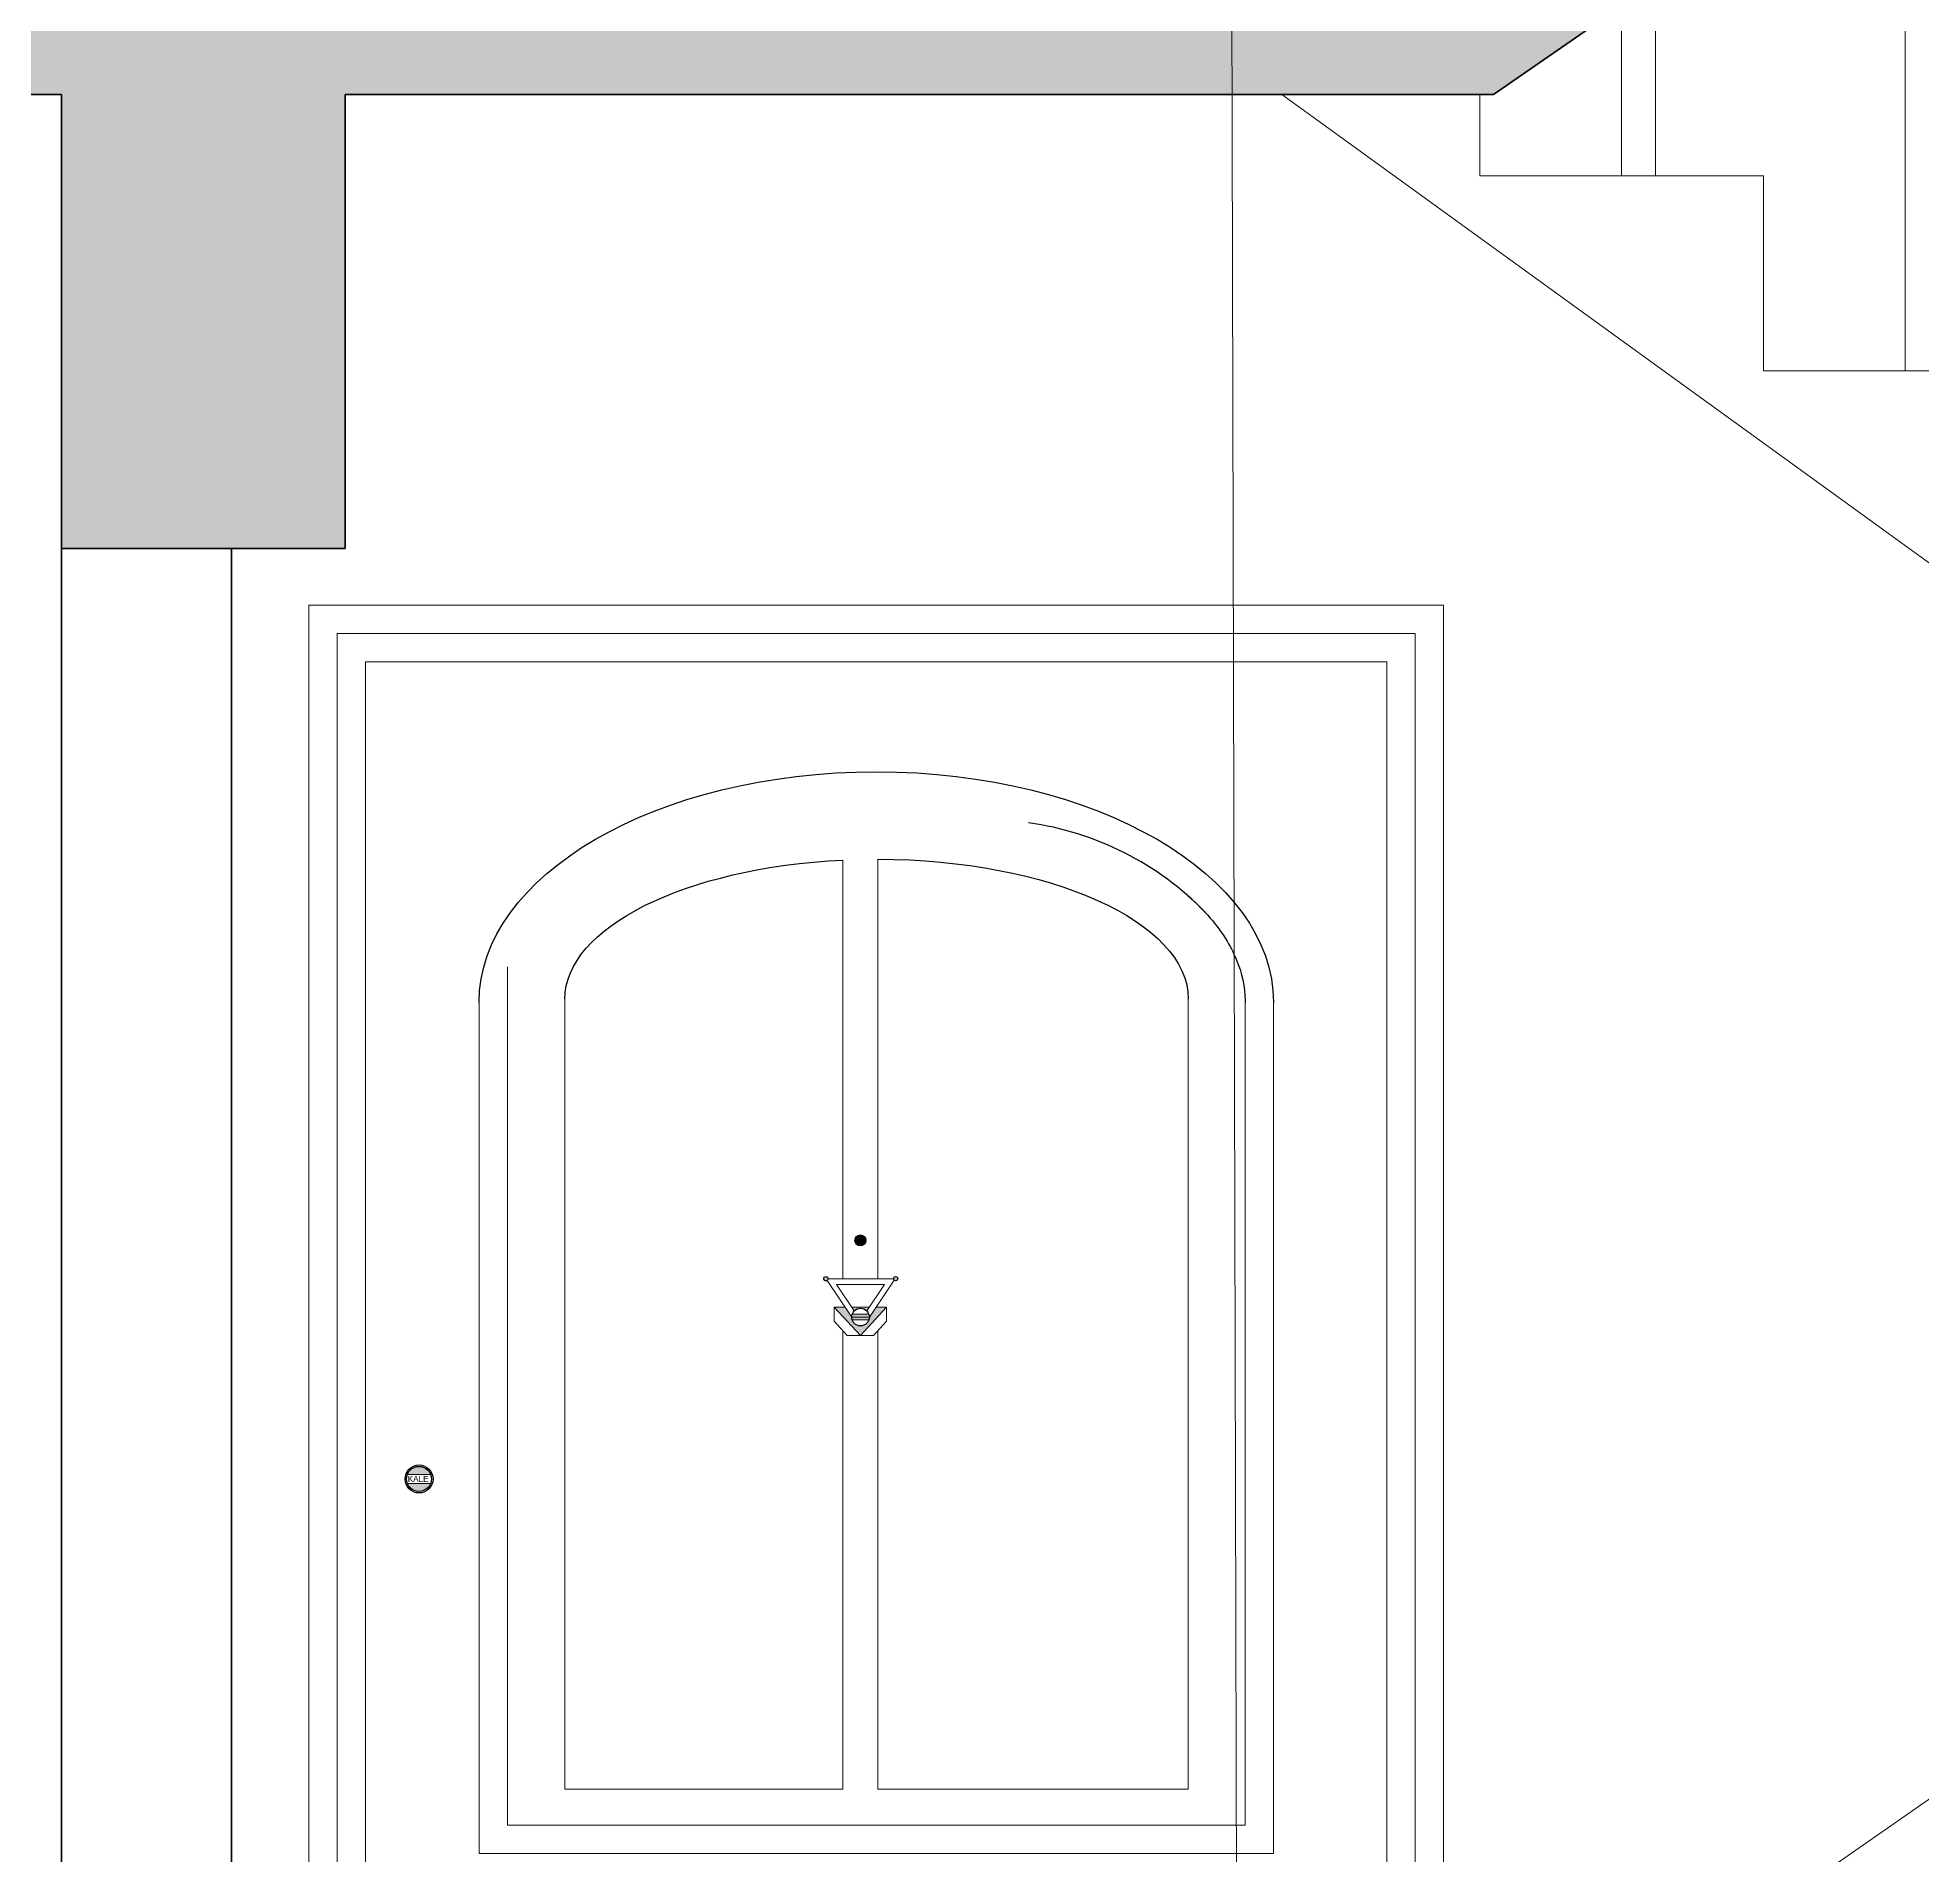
# Model space of a CAD drawing. Header units: millimetres. Extents: x 35860 to 71103, y -11298 to -8385.
# Drawn here: x 39357.64 to 39399.16, y -9465.51 to -9425.48 of the extents above; entities that cross this region are included whole.
import ezdxf

# ---------------------------------------------------------------- set-up
doc = ezdxf.new("R2010")
doc.units = ezdxf.units.MM
doc.header["$MEASUREMENT"] = 0
doc.layers.get('0').update_dxf_attribs({"lineweight": 15})
for name, color, linetype, lineweight in [('02', 2, 'Continuous', 20), ('03_Yazı', 1, 'Continuous', 30), ('07', 3, 'Continuous', 70), ('Merd&Balkon', 40, 'Continuous', 20)]:
    doc.layers.add(name, color=color, linetype=linetype, lineweight=lineweight)
doc.layers.add('OLC', color=254, linetype='Continuous')
doc.layers.add('P', color=7, linetype='Continuous')

msp = doc.modelspace()

# ---------------------------------------------------------------- hatches: boundary and pattern name
h = msp.add_hatch()
h.set_pattern_fill('ANSI33', color=256, scale=7.5, style=0)
h.set_pattern_definition([(135, (52505.0171, -6929.5944), (1.32582521, 1.32582521), []), (135, (52503.6913, -6929.5944), (1.32582521, 1.32582521), [0.9375, -0.46875])])
h.paths.add_polyline_path([(39358.159, -9357.976), (39285.659, -9357.976), (39285.659, -9367.976), (39279.409, -9367.976), (39279.409, -9357.976), (39254.409, -9357.976), (39254.409, -9332.976), (39256.909, -9332.976), (39256.909, -9355.476), (39279.409, -9355.476), (39389.409, -9355.476), (39389.409, -9351.181), (39395.659, -9351.181), (39395.659, -9346.886), (39401.909, -9346.886), (39401.909, -9342.591), (39408.159, -9342.591), (39408.159, -9338.296), (39414.409, -9338.296), (39414.409, -9334.001), (39420.659, -9334.001), (39420.659, -9329.706), (39426.909, -9329.706), (39426.909, -9325.411), (39433.159, -9325.411), (39438.866, -9325.411), (39438.866, -9321.116), (39455.659, -9321.116), (39455.659, -9323.616), (39455.659, -9326.116), (39450.659, -9326.116), (39450.659, -9323.616), (39444.294, -9323.616), (39438.866, -9327.911), (39433.159, -9327.911), (39389.711, -9357.976), (39364.409, -9357.976), (39364.409, -9367.976), (39358.159, -9367.976)])
h.paths.add_polyline_path([(39449.409, -9289.226), (39449.409, -9286.726), (39455.659, -9286.726), (39499.409, -9286.726), (39499.409, -9274.226), (39504.409, -9274.226), (39541.909, -9274.226), (39541.909, -9276.726), (39504.409, -9276.726), (39504.409, -9286.726), (39504.409, -9299.226), (39498.159, -9299.226), (39498.159, -9289.226), (39455.659, -9289.226), (39455.659, -9299.226), (39449.409, -9299.226)])
h.paths.add_polyline_path([(39449.409, -9357.976), (39449.409, -9355.476), (39455.659, -9355.476), (39455.659, -9365.476), (39498.159, -9365.476), (39498.159, -9355.476), (39504.409, -9355.476), (39526.909, -9355.476), (39526.909, -9332.976), (39529.409, -9332.976), (39529.409, -9357.976), (39504.409, -9357.976), (39504.409, -9367.976), (39498.159, -9367.976), (39455.659, -9367.976), (39449.409, -9367.976)])
h.paths.add_polyline_path([(39450.659, -9392.366), (39444.294, -9392.366), (39438.866, -9396.661), (39433.159, -9396.661), (39389.711, -9426.726), (39364.409, -9426.726), (39364.409, -9436.726), (39358.159, -9436.726), (39358.159, -9426.726), (39285.659, -9426.726), (39285.659, -9436.726), (39279.409, -9436.726), (39279.409, -9426.726), (39254.409, -9426.726), (39254.409, -9401.726), (39256.909, -9401.726), (39256.909, -9424.226), (39279.409, -9424.226), (39389.409, -9424.226), (39389.409, -9419.931), (39395.659, -9419.931), (39395.659, -9415.636), (39401.909, -9415.636), (39401.909, -9411.341), (39408.159, -9411.341), (39408.159, -9407.046), (39414.409, -9407.046), (39414.409, -9402.751), (39420.659, -9402.751), (39420.659, -9398.456), (39426.909, -9398.456), (39426.909, -9394.161), (39433.159, -9394.161), (39438.866, -9394.161), (39438.866, -9389.866), (39455.659, -9389.866), (39455.659, -9392.366), (39455.659, -9394.866), (39450.659, -9394.866)])
h.paths.add_polyline_path([(39449.409, -9426.726), (39449.409, -9424.226), (39455.659, -9424.226), (39455.659, -9434.226), (39498.159, -9434.226), (39498.159, -9424.226), (39504.409, -9424.226), (39526.909, -9424.226), (39526.909, -9401.726), (39529.409, -9401.726), (39529.409, -9426.726), (39504.409, -9426.726), (39504.409, -9436.726), (39498.159, -9436.726), (39455.659, -9436.726), (39449.409, -9436.726)])
h.paths.add_polyline_path([(39438.866, -9458.616), (39455.659, -9458.616), (39455.659, -9461.116), (39455.659, -9463.616), (39450.659, -9463.616), (39450.659, -9461.116), (39444.294, -9461.116), (39438.866, -9465.411), (39433.159, -9465.411), (39389.711, -9495.476), (39364.409, -9495.476), (39364.409, -9505.476), (39358.159, -9505.476), (39358.159, -9495.476), (39285.659, -9495.476), (39285.659, -9505.476), (39279.409, -9505.476), (39279.409, -9495.476), (39254.409, -9495.476), (39254.409, -9470.476), (39256.909, -9470.476), (39256.909, -9492.976), (39279.409, -9492.976), (39389.409, -9492.976), (39389.409, -9488.681), (39395.659, -9488.681), (39395.659, -9484.386), (39401.909, -9484.386), (39401.909, -9480.091), (39408.159, -9480.091), (39408.159, -9475.796), (39414.409, -9475.796), (39414.409, -9471.501), (39420.659, -9471.501), (39420.659, -9467.206), (39426.909, -9467.206), (39426.909, -9462.911), (39433.159, -9462.911), (39438.866, -9462.911)])
h.paths.add_polyline_path([(39449.409, -9495.476), (39449.409, -9492.976), (39455.659, -9492.976), (39455.659, -9502.976), (39498.159, -9502.976), (39498.159, -9492.976), (39504.409, -9492.976), (39526.909, -9492.976), (39526.909, -9470.476), (39529.409, -9470.476), (39529.409, -9495.476), (39504.409, -9495.476), (39504.409, -9505.476), (39498.159, -9505.476), (39455.659, -9505.476), (39449.409, -9505.476)])
at = {"layer": 'OLC'}
msp.add_hatch(color=256, dxfattribs=at).paths.add_polyline_path([(39375.859, -9451.97, -1), (39375.667, -9451.97, -1)])
msp.add_hatch(color=256, dxfattribs=at).paths.add_polyline_path([(39375.859, -9451.97, -1), (39375.667, -9451.97, -1)])
msp.add_hatch(color=256, dxfattribs=at).paths.add_polyline_path([(39375.859, -9451.97, -1), (39375.667, -9451.97, -1)])
msp.add_hatch(color=256, dxfattribs=at).paths.add_polyline_path([(39375.859, -9451.97, -1), (39375.667, -9451.97, -1)])
msp.add_hatch(color=256, dxfattribs=at).paths.add_polyline_path([(39375.859, -9451.97, -1), (39375.667, -9451.97, -1)])
msp.add_hatch(color=256, dxfattribs=at).paths.add_polyline_path([(39375.859, -9451.97, -1), (39375.667, -9451.97, -1)])
msp.add_hatch(color=256, dxfattribs=at).paths.add_polyline_path([(39375.859, -9451.97, -1), (39375.667, -9451.97, -1)])
msp.add_hatch(color=256, dxfattribs=at).paths.add_polyline_path([(39375.859, -9451.97, -1), (39375.667, -9451.97, -1)])
msp.add_hatch(color=256, dxfattribs=at).paths.add_polyline_path([(39375.859, -9451.97, -1), (39375.667, -9451.97, -1)])
h = msp.add_hatch(color=256, dxfattribs=at)
h.paths.add_polyline_path([(39374.954, -9452.814, -1), (39375.049, -9452.814, -1)])
h.paths.add_polyline_path([(39376.493, -9452.814, -1.000005), (39376.584, -9452.814, -1.000005)])
h = msp.add_hatch(color=256, dxfattribs=at)
h.paths.add_polyline_path([(39374.954, -9452.814, -1), (39375.049, -9452.814, -1)])
h.paths.add_polyline_path([(39376.493, -9452.814, -1.000005), (39376.584, -9452.814, -1.000005)])
h = msp.add_hatch(color=256, dxfattribs=at)
h.paths.add_polyline_path([(39374.954, -9452.814, -1), (39375.049, -9452.814, -1)])
h.paths.add_polyline_path([(39376.493, -9452.814, -1.000005), (39376.584, -9452.814, -1.000005)])
h = msp.add_hatch(color=256, dxfattribs=at)
h.paths.add_polyline_path([(39375.186, -9453.44), (39375.424, -9453.44), (39375.572, -9453.659, 1), (39375.96, -9453.659), (39376.106, -9453.44), (39376.337, -9453.44), (39375.762, -9454.064)])
h.paths.add_polyline_path([(39375.629, -9453.521), (39375.574, -9453.44), (39375.956, -9453.44), (39375.902, -9453.521, 0.410146)], flags=17)
h.paths.add_polyline_path([(39375.582, -9453.597), (39375.949, -9453.597, -0.082185), (39375.96, -9453.659), (39375.572, -9453.659, -0.082185)], flags=17)
h.paths.add_polyline_path([(39375.572, -9453.659), (39375.96, -9453.659, -0.082185), (39375.949, -9453.722), (39375.582, -9453.722, -0.082185)], flags=16)
h = msp.add_hatch(color=256, dxfattribs=at)
h.paths.add_polyline_path([(39375.186, -9453.44), (39375.424, -9453.44), (39375.572, -9453.659, 1), (39375.96, -9453.659), (39376.106, -9453.44), (39376.337, -9453.44), (39375.762, -9454.064)])
h.paths.add_polyline_path([(39375.629, -9453.521), (39375.574, -9453.44), (39375.956, -9453.44), (39375.902, -9453.521, 0.410146)], flags=17)
h.paths.add_polyline_path([(39375.582, -9453.597), (39375.949, -9453.597, -0.082185), (39375.96, -9453.659), (39375.572, -9453.659, -0.082185)], flags=17)
h.paths.add_polyline_path([(39375.572, -9453.659), (39375.96, -9453.659, -0.082185), (39375.949, -9453.722), (39375.582, -9453.722, -0.082185)], flags=16)
h = msp.add_hatch(color=256, dxfattribs=at)
h.paths.add_polyline_path([(39375.186, -9453.44), (39375.424, -9453.44), (39375.572, -9453.659, 1), (39375.96, -9453.659), (39376.106, -9453.44), (39376.337, -9453.44), (39375.762, -9454.064)])
h.paths.add_polyline_path([(39375.629, -9453.521), (39375.574, -9453.44), (39375.956, -9453.44), (39375.902, -9453.521, 0.410146)], flags=17)
h.paths.add_polyline_path([(39375.582, -9453.597), (39375.949, -9453.597, -0.082185), (39375.96, -9453.659), (39375.572, -9453.659, -0.082185)], flags=17)
h.paths.add_polyline_path([(39375.572, -9453.659), (39375.96, -9453.659, -0.082185), (39375.949, -9453.722), (39375.582, -9453.722, -0.082185)], flags=16)
h = msp.add_hatch(color=256, dxfattribs=at)
h.paths.add_polyline_path([(39366.295, -9457.321, -0.689232), (39365.78, -9457.321)])
h.paths.add_polyline_path([(39365.78, -9457.123, -0.684046), (39366.294, -9457.123)])
h = msp.add_hatch(color=256, dxfattribs=at)
h.paths.add_polyline_path([(39366.295, -9457.321, -0.689232), (39365.78, -9457.321)])
h.paths.add_polyline_path([(39365.78, -9457.123, -0.684046), (39366.294, -9457.123)])
h = msp.add_hatch(color=256, dxfattribs=at)
h.paths.add_polyline_path([(39366.295, -9457.321, -0.689232), (39365.78, -9457.321)])
h.paths.add_polyline_path([(39365.78, -9457.123, -0.684046), (39366.294, -9457.123)])

# ---------------------------------------------------------------- linework, layer by layer
msp.add_line((39383.61, -9283.507), (39384.273, -9560.16))
at = {"layer": '02'}
for p, q in [((39398.784, -9432.817), (39398.784, -9420.448)), ((39393.284, -9428.521), (39393.284, -9424.254)), ((39392.534, -9428.521), (39392.534, -9424.773)), ((39388.613, -9437.976), (39363.613, -9437.976)), ((39388.613, -9437.976), (39363.613, -9437.976)), ((39388.613, -9437.976), (39363.613, -9437.976)), ((39363.613, -9437.976), (39363.613, -9492.976)), ((39363.613, -9437.976), (39363.613, -9492.976)), ((39363.613, -9437.976), (39363.613, -9492.976)), ((39388.613, -9437.976), (39363.613, -9437.976)), ((39388.613, -9437.976), (39363.613, -9437.976)), ((39388.613, -9437.976), (39363.613, -9437.976)), ((39363.613, -9437.976), (39363.613, -9492.976)), ((39363.613, -9437.976), (39363.613, -9492.976)), ((39363.613, -9437.976), (39363.613, -9492.976)), ((39388.613, -9437.976), (39363.613, -9437.976)), ((39388.613, -9437.976), (39363.613, -9437.976)), ((39388.613, -9437.976), (39363.613, -9437.976)), ((39363.613, -9437.976), (39363.613, -9492.976)), ((39363.613, -9437.976), (39363.613, -9492.976)), ((39363.613, -9437.976), (39363.613, -9492.976)), ((39388.613, -9437.976), (39388.613, -9471.712)), ((39388.613, -9437.976), (39388.613, -9471.712)), ((39388.613, -9437.976), (39388.613, -9471.712)), ((39388.613, -9437.976), (39388.613, -9471.712)), ((39388.613, -9437.976), (39388.613, -9471.712)), ((39388.613, -9437.976), (39388.613, -9471.712)), ((39388.613, -9471.712), (39388.613, -9437.976)), ((39388.613, -9471.712), (39388.613, -9437.976)), ((39388.613, -9471.712), (39388.613, -9437.976)), ((39387.988, -9438.601), (39364.238, -9438.601)), ((39387.988, -9438.601), (39364.238, -9438.601)), ((39387.988, -9438.601), (39364.238, -9438.601)), ((39364.238, -9438.601), (39364.238, -9492.351)), ((39364.238, -9438.601), (39364.238, -9492.351)), ((39364.238, -9438.601), (39364.238, -9492.351)), ((39387.988, -9438.601), (39364.238, -9438.601)), ((39387.988, -9438.601), (39364.238, -9438.601)), ((39387.988, -9438.601), (39364.238, -9438.601)), ((39364.238, -9438.601), (39364.238, -9492.351)), ((39364.238, -9438.601), (39364.238, -9492.351)), ((39364.238, -9438.601), (39364.238, -9492.351)), ((39387.988, -9438.601), (39364.238, -9438.601)), ((39387.988, -9438.601), (39364.238, -9438.601)), ((39387.988, -9438.601), (39364.238, -9438.601)), ((39364.238, -9438.601), (39364.238, -9492.351)), ((39364.238, -9438.601), (39364.238, -9492.351)), ((39364.238, -9438.601), (39364.238, -9492.351)), ((39387.988, -9472.146), (39387.988, -9438.601)), ((39387.988, -9472.146), (39387.988, -9438.601)), ((39387.988, -9472.146), (39387.988, -9438.601)), ((39387.988, -9472.146), (39387.988, -9438.601)), ((39387.988, -9472.146), (39387.988, -9438.601)), ((39387.988, -9472.146), (39387.988, -9438.601)), ((39387.988, -9472.146), (39387.988, -9438.601)), ((39387.988, -9472.146), (39387.988, -9438.601)), ((39387.988, -9472.146), (39387.988, -9438.601)), ((39387.363, -9439.226), (39364.863, -9439.226)), ((39387.363, -9439.226), (39364.863, -9439.226)), ((39387.363, -9439.226), (39364.863, -9439.226)), ((39364.863, -9439.226), (39364.863, -9491.726)), ((39364.863, -9439.226), (39364.863, -9491.726)), ((39364.863, -9439.226), (39364.863, -9491.726)), ((39387.363, -9439.226), (39364.863, -9439.226)), ((39387.363, -9439.226), (39364.863, -9439.226)), ((39387.363, -9439.226), (39364.863, -9439.226)), ((39364.863, -9439.226), (39364.863, -9491.726)), ((39364.863, -9439.226), (39364.863, -9491.726)), ((39364.863, -9439.226), (39364.863, -9491.726)), ((39387.363, -9439.226), (39364.863, -9439.226)), ((39387.363, -9439.226), (39364.863, -9439.226)), ((39387.363, -9439.226), (39364.863, -9439.226)), ((39364.863, -9439.226), (39364.863, -9491.726)), ((39364.863, -9439.226), (39364.863, -9491.726)), ((39364.863, -9439.226), (39364.863, -9491.726)), ((39387.363, -9472.581), (39387.363, -9439.226)), ((39387.363, -9472.581), (39387.363, -9439.226)), ((39387.363, -9472.581), (39387.363, -9439.226)), ((39387.363, -9472.581), (39387.363, -9439.226)), ((39387.363, -9472.581), (39387.363, -9439.226)), ((39387.363, -9472.581), (39387.363, -9439.226)), ((39387.363, -9472.581), (39387.363, -9439.226)), ((39387.363, -9472.581), (39387.363, -9439.226)), ((39387.363, -9472.581), (39387.363, -9439.226)), ((39375.377, -9445.403), (39375.377, -9443.59)), ((39375.377, -9445.403), (39375.377, -9443.59)), ((39375.377, -9445.403), (39375.377, -9443.59)), ((39375.377, -9445.403), (39375.377, -9443.59)), ((39375.377, -9445.403), (39375.377, -9443.59)), ((39375.377, -9445.403), (39375.377, -9443.59)), ((39375.377, -9445.403), (39375.377, -9443.59)), ((39375.377, -9445.403), (39375.377, -9443.59)), ((39375.377, -9445.403), (39375.377, -9443.59)), ((39376.15, -9445.403), (39376.15, -9443.572)), ((39376.15, -9445.403), (39376.15, -9443.572)), ((39376.15, -9445.403), (39376.15, -9443.572)), ((39376.15, -9445.403), (39376.15, -9443.572)), ((39376.15, -9445.403), (39376.15, -9443.572)), ((39376.15, -9445.403), (39376.15, -9443.572)), ((39376.15, -9445.403), (39376.15, -9443.572)), ((39376.15, -9445.403), (39376.15, -9443.572)), ((39376.15, -9445.403), (39376.15, -9443.572)), ((39375.377, -9446.653), (39375.377, -9445.403)), ((39375.377, -9446.653), (39375.377, -9445.403)), ((39375.377, -9446.653), (39375.377, -9445.403)), ((39375.377, -9446.653), (39375.377, -9445.403)), ((39375.377, -9446.653), (39375.377, -9445.403)), ((39375.377, -9446.653), (39375.377, -9445.403)), ((39375.377, -9446.653), (39375.377, -9445.403)), ((39375.377, -9446.653), (39375.377, -9445.403)), ((39375.377, -9446.653), (39375.377, -9445.403)), ((39376.15, -9446.653), (39376.15, -9445.403)), ((39376.15, -9446.653), (39376.15, -9445.403)), ((39376.15, -9446.653), (39376.15, -9445.403)), ((39376.15, -9446.653), (39376.15, -9445.403)), ((39376.15, -9446.653), (39376.15, -9445.403)), ((39376.15, -9446.653), (39376.15, -9445.403)), ((39376.15, -9446.653), (39376.15, -9445.403)), ((39376.15, -9446.653), (39376.15, -9445.403)), ((39376.15, -9446.653), (39376.15, -9445.403)), ((39367.988, -9445.942), (39367.988, -9464.851)), ((39367.988, -9445.942), (39367.988, -9464.851)), ((39367.988, -9445.942), (39367.988, -9464.851)), ((39367.363, -9446.726), (39367.363, -9465.476)), ((39367.363, -9446.726), (39367.363, -9465.476)), ((39367.363, -9446.726), (39367.363, -9465.476)), ((39367.363, -9446.726), (39367.363, -9465.476)), ((39367.363, -9446.726), (39367.363, -9465.476)), ((39367.363, -9446.726), (39367.363, -9465.476)), ((39367.363, -9446.726), (39367.363, -9465.476)), ((39367.363, -9446.726), (39367.363, -9465.476)), ((39367.363, -9446.726), (39367.363, -9465.476)), ((39367.988, -9446.726), (39367.988, -9464.851)), ((39367.988, -9446.726), (39367.988, -9464.851)), ((39367.988, -9446.726), (39367.988, -9464.851)), ((39367.988, -9446.726), (39367.988, -9464.851)), ((39367.988, -9446.726), (39367.988, -9464.851)), ((39367.988, -9446.726), (39367.988, -9464.851)), ((39369.253, -9464.056), (39369.253, -9446.653)), ((39369.253, -9464.056), (39369.253, -9446.653)), ((39369.253, -9464.056), (39369.253, -9446.653)), ((39369.253, -9464.056), (39369.253, -9446.653)), ((39369.253, -9464.056), (39369.253, -9446.653)), ((39369.253, -9464.056), (39369.253, -9446.653)), ((39369.253, -9464.056), (39369.253, -9446.653)), ((39369.253, -9464.056), (39369.253, -9446.653)), ((39369.253, -9464.056), (39369.253, -9446.653)), ((39375.377, -9446.653), (39375.377, -9452.815)), ((39375.377, -9446.653), (39375.377, -9450.315)), ((39375.377, -9446.653), (39375.377, -9450.315)), ((39375.377, -9446.653), (39375.377, -9452.815)), ((39375.377, -9446.653), (39375.377, -9452.815)), ((39375.377, -9446.653), (39375.377, -9450.315)), ((39375.377, -9446.653), (39375.377, -9452.815)), ((39375.377, -9446.653), (39375.377, -9450.315)), ((39375.377, -9446.653), (39375.377, -9450.315)), ((39375.377, -9446.653), (39375.377, -9452.815)), ((39375.377, -9446.653), (39375.377, -9452.815)), ((39375.377, -9446.653), (39375.377, -9450.315)), ((39375.377, -9446.653), (39375.377, -9452.815)), ((39375.377, -9446.653), (39375.377, -9450.315)), ((39375.377, -9446.653), (39375.377, -9450.315)), ((39375.377, -9446.653), (39375.377, -9452.815)), ((39375.377, -9446.653), (39375.377, -9452.815)), ((39375.377, -9446.653), (39375.377, -9450.315)), ((39376.15, -9452.815), (39376.15, -9446.653)), ((39376.15, -9450.315), (39376.15, -9446.653)), ((39376.15, -9450.315), (39376.15, -9446.653)), ((39376.15, -9452.815), (39376.15, -9446.653)), ((39376.15, -9452.815), (39376.15, -9446.653)), ((39376.15, -9450.315), (39376.15, -9446.653)), ((39376.15, -9452.815), (39376.15, -9446.653)), ((39376.15, -9450.315), (39376.15, -9446.653)), ((39376.15, -9450.315), (39376.15, -9446.653)), ((39376.15, -9452.815), (39376.15, -9446.653)), ((39376.15, -9452.815), (39376.15, -9446.653)), ((39376.15, -9450.315), (39376.15, -9446.653)), ((39376.15, -9452.815), (39376.15, -9446.653)), ((39376.15, -9450.315), (39376.15, -9446.653)), ((39376.15, -9450.315), (39376.15, -9446.653)), ((39376.15, -9452.815), (39376.15, -9446.653)), ((39376.15, -9452.815), (39376.15, -9446.653)), ((39376.15, -9450.315), (39376.15, -9446.653)), ((39382.987, -9446.653), (39382.987, -9464.056)), ((39382.987, -9446.653), (39382.987, -9464.056)), ((39382.987, -9446.653), (39382.987, -9464.056)), ((39382.987, -9446.653), (39382.987, -9464.056)), ((39382.987, -9446.653), (39382.987, -9464.056)), ((39382.987, -9446.653), (39382.987, -9464.056)), ((39382.987, -9446.653), (39382.987, -9464.056)), ((39382.987, -9446.653), (39382.987, -9464.056)), ((39382.987, -9446.653), (39382.987, -9464.056)), ((39384.238, -9464.851), (39384.238, -9446.726)), ((39384.238, -9464.851), (39384.238, -9446.726)), ((39384.238, -9464.851), (39384.238, -9446.726)), ((39384.238, -9464.851), (39384.238, -9446.726)), ((39384.238, -9464.851), (39384.238, -9446.726)), ((39384.238, -9464.851), (39384.238, -9446.726)), ((39384.238, -9464.851), (39384.238, -9446.726)), ((39384.238, -9464.851), (39384.238, -9446.726)), ((39384.238, -9464.851), (39384.238, -9446.726)), ((39384.863, -9465.476), (39384.863, -9446.726)), ((39384.863, -9465.476), (39384.863, -9446.726)), ((39384.863, -9465.476), (39384.863, -9446.726)), ((39384.863, -9465.476), (39384.863, -9446.726)), ((39384.863, -9465.476), (39384.863, -9446.726)), ((39384.863, -9465.476), (39384.863, -9446.726)), ((39384.863, -9465.476), (39384.863, -9446.726)), ((39384.863, -9465.476), (39384.863, -9446.726)), ((39384.863, -9465.476), (39384.863, -9446.726)), ((39385.742, -9473.708), (39423.784, -9447.257)), ((39375.572, -9453.659), (39375.028, -9452.854)), ((39375.572, -9453.659), (39375.028, -9452.854)), ((39375.572, -9453.659), (39375.028, -9452.854)), ((39375.572, -9453.659), (39375.028, -9452.854)), ((39375.572, -9453.659), (39375.028, -9452.854)), ((39375.572, -9453.659), (39375.028, -9452.854)), ((39375.572, -9453.659), (39375.028, -9452.854)), ((39375.572, -9453.659), (39375.028, -9452.854)), ((39375.572, -9453.659), (39375.028, -9452.854)), ((39375.049, -9452.814), (39375.377, -9452.814)), ((39375.049, -9452.814), (39375.377, -9452.814)), ((39375.049, -9452.814), (39375.377, -9452.814)), ((39375.049, -9452.814), (39375.377, -9452.814)), ((39375.049, -9452.814), (39375.377, -9452.814)), ((39375.049, -9452.814), (39375.377, -9452.814)), ((39375.049, -9452.814), (39375.377, -9452.814)), ((39375.049, -9452.814), (39375.377, -9452.814)), ((39375.049, -9452.814), (39375.377, -9452.814)), ((39375.153, -9452.815), (39375.153, -9452.814)), ((39375.153, -9452.815), (39375.153, -9452.814)), ((39375.153, -9452.815), (39375.153, -9452.814)), ((39375.153, -9452.815), (39375.153, -9452.814)), ((39375.153, -9452.815), (39375.153, -9452.814)), ((39375.153, -9452.815), (39375.153, -9452.814)), ((39375.153, -9452.815), (39375.153, -9452.814)), ((39375.153, -9452.815), (39375.153, -9452.814)), ((39375.153, -9452.815), (39375.153, -9452.814)), ((39376.15, -9452.815), (39375.377, -9452.815)), ((39376.15, -9452.815), (39375.377, -9452.815)), ((39376.15, -9452.815), (39375.377, -9452.815)), ((39376.15, -9452.815), (39375.377, -9452.815)), ((39376.15, -9452.815), (39375.377, -9452.815)), ((39376.15, -9452.815), (39375.377, -9452.815)), ((39376.15, -9452.815), (39375.377, -9452.815)), ((39376.15, -9452.815), (39375.377, -9452.815)), ((39376.15, -9452.815), (39375.377, -9452.815)), ((39376.505, -9452.845), (39375.96, -9453.659)), ((39376.505, -9452.845), (39375.96, -9453.659)), ((39376.505, -9452.845), (39375.96, -9453.659)), ((39376.505, -9452.845), (39375.96, -9453.659)), ((39376.505, -9452.845), (39375.96, -9453.659)), ((39376.505, -9452.845), (39375.96, -9453.659)), ((39376.505, -9452.845), (39375.96, -9453.659)), ((39376.505, -9452.845), (39375.96, -9453.659)), ((39376.505, -9452.845), (39375.96, -9453.659)), ((39376.15, -9452.815), (39376.493, -9452.815)), ((39376.15, -9452.815), (39376.493, -9452.815)), ((39376.15, -9452.815), (39376.493, -9452.815)), ((39376.15, -9452.815), (39376.493, -9452.815)), ((39376.15, -9452.815), (39376.493, -9452.815)), ((39376.15, -9452.815), (39376.493, -9452.815)), ((39376.15, -9452.815), (39376.493, -9452.815)), ((39376.15, -9452.815), (39376.493, -9452.815)), ((39376.15, -9452.815), (39376.493, -9452.815)), ((39376.375, -9452.814), (39376.374, -9452.815)), ((39376.375, -9452.814), (39376.374, -9452.815)), ((39376.375, -9452.814), (39376.374, -9452.815)), ((39376.375, -9452.814), (39376.374, -9452.815)), ((39376.375, -9452.814), (39376.374, -9452.815)), ((39376.375, -9452.814), (39376.374, -9452.815)), ((39376.375, -9452.814), (39376.374, -9452.815)), ((39376.375, -9452.814), (39376.374, -9452.815)), ((39376.375, -9452.814), (39376.374, -9452.815)), ((39376.291, -9452.94), (39375.237, -9452.94)), ((39375.629, -9453.521), (39375.237, -9452.94)), ((39375.629, -9453.521), (39375.237, -9452.94)), ((39376.291, -9452.94), (39375.237, -9452.94)), ((39376.291, -9452.94), (39375.237, -9452.94)), ((39375.629, -9453.521), (39375.237, -9452.94)), ((39376.291, -9452.94), (39375.237, -9452.94)), ((39375.629, -9453.521), (39375.237, -9452.94)), ((39375.629, -9453.521), (39375.237, -9452.94)), ((39376.291, -9452.94), (39375.237, -9452.94)), ((39376.291, -9452.94), (39375.237, -9452.94)), ((39375.629, -9453.521), (39375.237, -9452.94)), ((39376.291, -9452.94), (39375.237, -9452.94)), ((39375.629, -9453.521), (39375.237, -9452.94)), ((39375.629, -9453.521), (39375.237, -9452.94)), ((39376.291, -9452.94), (39375.237, -9452.94)), ((39376.291, -9452.94), (39375.237, -9452.94)), ((39375.629, -9453.521), (39375.237, -9452.94)), ((39376.291, -9452.94), (39375.902, -9453.521)), ((39376.291, -9452.94), (39375.902, -9453.521)), ((39376.291, -9452.94), (39375.902, -9453.521)), ((39376.291, -9452.94), (39375.902, -9453.521)), ((39376.291, -9452.94), (39375.902, -9453.521)), ((39376.291, -9452.94), (39375.902, -9453.521)), ((39376.291, -9452.94), (39375.902, -9453.521)), ((39376.291, -9452.94), (39375.902, -9453.521)), ((39376.291, -9452.94), (39375.902, -9453.521)), ((39375.762, -9454.064), (39375.186, -9453.44)), ((39375.424, -9453.44), (39375.186, -9453.44)), ((39375.186, -9453.44), (39375.186, -9453.752)), ((39375.762, -9454.064), (39375.186, -9453.44)), ((39375.186, -9453.44), (39375.186, -9453.752)), ((39375.424, -9453.44), (39375.186, -9453.44)), ((39375.762, -9454.064), (39375.186, -9453.44)), ((39375.424, -9453.44), (39375.186, -9453.44)), ((39375.186, -9453.44), (39375.186, -9453.752)), ((39375.762, -9454.064), (39375.186, -9453.44)), ((39375.424, -9453.44), (39375.186, -9453.44)), ((39375.186, -9453.44), (39375.186, -9453.752)), ((39375.762, -9454.064), (39375.186, -9453.44)), ((39375.186, -9453.44), (39375.186, -9453.752)), ((39375.424, -9453.44), (39375.186, -9453.44)), ((39375.762, -9454.064), (39375.186, -9453.44)), ((39375.424, -9453.44), (39375.186, -9453.44)), ((39375.186, -9453.44), (39375.186, -9453.752)), ((39375.762, -9454.064), (39375.186, -9453.44)), ((39375.424, -9453.44), (39375.186, -9453.44)), ((39375.186, -9453.44), (39375.186, -9453.752)), ((39375.762, -9454.064), (39375.186, -9453.44)), ((39375.186, -9453.44), (39375.186, -9453.752)), ((39375.424, -9453.44), (39375.186, -9453.44)), ((39375.762, -9454.064), (39375.186, -9453.44)), ((39375.424, -9453.44), (39375.186, -9453.44)), ((39375.186, -9453.44), (39375.186, -9453.752)), ((39375.96, -9453.659), (39375.572, -9453.659)), ((39375.96, -9453.659), (39375.572, -9453.659)), ((39375.96, -9453.659), (39375.572, -9453.659)), ((39375.96, -9453.659), (39375.572, -9453.659)), ((39375.96, -9453.659), (39375.572, -9453.659)), ((39375.96, -9453.659), (39375.572, -9453.659)), ((39375.96, -9453.659), (39375.572, -9453.659)), ((39375.96, -9453.659), (39375.572, -9453.659)), ((39375.96, -9453.659), (39375.572, -9453.659)), ((39375.956, -9453.44), (39375.574, -9453.44)), ((39375.956, -9453.44), (39375.574, -9453.44)), ((39375.956, -9453.44), (39375.574, -9453.44)), ((39375.956, -9453.44), (39375.574, -9453.44)), ((39375.956, -9453.44), (39375.574, -9453.44)), ((39375.956, -9453.44), (39375.574, -9453.44)), ((39375.956, -9453.44), (39375.574, -9453.44)), ((39375.956, -9453.44), (39375.574, -9453.44)), ((39375.956, -9453.44), (39375.574, -9453.44)), ((39375.949, -9453.597), (39375.582, -9453.597)), ((39375.949, -9453.597), (39375.582, -9453.597)), ((39375.949, -9453.597), (39375.582, -9453.597)), ((39375.949, -9453.597), (39375.582, -9453.597)), ((39375.949, -9453.597), (39375.582, -9453.597)), ((39375.949, -9453.597), (39375.582, -9453.597)), ((39375.949, -9453.597), (39375.582, -9453.597)), ((39375.949, -9453.597), (39375.582, -9453.597)), ((39375.949, -9453.597), (39375.582, -9453.597)), ((39376.337, -9453.44), (39375.762, -9454.064)), ((39376.337, -9453.44), (39375.762, -9454.064)), ((39376.337, -9453.44), (39375.762, -9454.064)), ((39376.337, -9453.44), (39375.762, -9454.064)), ((39376.337, -9453.44), (39375.762, -9454.064)), ((39376.337, -9453.44), (39375.762, -9454.064)), ((39376.337, -9453.44), (39375.762, -9454.064)), ((39376.337, -9453.44), (39375.762, -9454.064)), ((39376.337, -9453.44), (39375.762, -9454.064)), ((39376.337, -9453.44), (39376.106, -9453.44)), ((39376.337, -9453.44), (39376.106, -9453.44)), ((39376.337, -9453.44), (39376.106, -9453.44)), ((39376.337, -9453.44), (39376.106, -9453.44)), ((39376.337, -9453.44), (39376.106, -9453.44)), ((39376.337, -9453.44), (39376.106, -9453.44)), ((39376.337, -9453.44), (39376.106, -9453.44)), ((39376.337, -9453.44), (39376.106, -9453.44)), ((39376.337, -9453.44), (39376.106, -9453.44)), ((39376.337, -9453.752), (39376.337, -9453.44)), ((39376.337, -9453.752), (39376.337, -9453.44)), ((39376.337, -9453.752), (39376.337, -9453.44)), ((39376.337, -9453.752), (39376.337, -9453.44)), ((39376.337, -9453.752), (39376.337, -9453.44)), ((39376.337, -9453.752), (39376.337, -9453.44)), ((39376.337, -9453.752), (39376.337, -9453.44)), ((39376.337, -9453.752), (39376.337, -9453.44)), ((39376.337, -9453.752), (39376.337, -9453.44)), ((39375.186, -9453.752), (39375.474, -9454.064)), ((39375.186, -9453.752), (39375.474, -9454.064)), ((39375.186, -9453.752), (39375.474, -9454.064)), ((39375.186, -9453.752), (39375.474, -9454.064)), ((39375.186, -9453.752), (39375.474, -9454.064)), ((39375.186, -9453.752), (39375.474, -9454.064)), ((39375.186, -9453.752), (39375.474, -9454.064)), ((39375.186, -9453.752), (39375.474, -9454.064)), ((39375.186, -9453.752), (39375.474, -9454.064)), ((39375.377, -9453.959), (39375.377, -9464.056)), ((39375.377, -9453.959), (39375.377, -9464.056)), ((39375.377, -9453.959), (39375.377, -9464.056)), ((39375.377, -9453.959), (39375.377, -9464.056)), ((39375.377, -9453.959), (39375.377, -9464.056)), ((39375.377, -9453.959), (39375.377, -9464.056)), ((39375.377, -9453.959), (39375.377, -9464.056)), ((39375.377, -9453.959), (39375.377, -9464.056)), ((39375.377, -9453.959), (39375.377, -9464.056)), ((39375.377, -9454.064), (39375.377, -9454.064)), ((39375.377, -9454.064), (39375.377, -9454.064)), ((39375.377, -9454.064), (39375.377, -9454.064)), ((39375.377, -9454.064), (39375.377, -9454.064)), ((39375.377, -9454.064), (39375.377, -9454.064)), ((39375.377, -9454.064), (39375.377, -9454.064)), ((39375.377, -9454.064), (39375.377, -9454.064)), ((39375.377, -9454.064), (39375.377, -9454.064)), ((39375.377, -9454.064), (39375.377, -9454.064)), ((39375.762, -9454.064), (39375.474, -9454.064)), ((39376.049, -9454.065), (39375.474, -9454.064)), ((39376.049, -9454.065), (39375.474, -9454.064)), ((39375.762, -9454.064), (39375.474, -9454.064)), ((39375.762, -9454.064), (39375.474, -9454.064)), ((39376.049, -9454.065), (39375.474, -9454.064)), ((39375.762, -9454.064), (39375.474, -9454.064)), ((39376.049, -9454.065), (39375.474, -9454.064)), ((39376.049, -9454.065), (39375.474, -9454.064)), ((39375.762, -9454.064), (39375.474, -9454.064)), ((39375.762, -9454.064), (39375.474, -9454.064)), ((39376.049, -9454.065), (39375.474, -9454.064)), ((39375.762, -9454.064), (39375.474, -9454.064)), ((39376.049, -9454.065), (39375.474, -9454.064)), ((39376.049, -9454.065), (39375.474, -9454.064)), ((39375.762, -9454.064), (39375.474, -9454.064)), ((39375.762, -9454.064), (39375.474, -9454.064)), ((39376.049, -9454.065), (39375.474, -9454.064)), ((39375.949, -9453.722), (39375.582, -9453.722)), ((39375.949, -9453.722), (39375.582, -9453.722)), ((39375.949, -9453.722), (39375.582, -9453.722)), ((39375.949, -9453.722), (39375.582, -9453.722)), ((39375.949, -9453.722), (39375.582, -9453.722)), ((39375.949, -9453.722), (39375.582, -9453.722)), ((39375.949, -9453.722), (39375.582, -9453.722)), ((39375.949, -9453.722), (39375.582, -9453.722)), ((39375.949, -9453.722), (39375.582, -9453.722)), ((39376.337, -9453.752), (39376.049, -9454.065)), ((39376.337, -9453.752), (39376.049, -9454.065)), ((39376.337, -9453.752), (39376.049, -9454.065)), ((39376.337, -9453.752), (39376.049, -9454.065)), ((39376.337, -9453.752), (39376.049, -9454.065)), ((39376.337, -9453.752), (39376.049, -9454.065)), ((39376.337, -9453.752), (39376.049, -9454.065)), ((39376.337, -9453.752), (39376.049, -9454.065)), ((39376.337, -9453.752), (39376.049, -9454.065)), ((39376.15, -9464.056), (39376.15, -9453.956)), ((39376.15, -9464.056), (39376.15, -9453.956)), ((39376.15, -9464.056), (39376.15, -9453.956)), ((39376.15, -9464.056), (39376.15, -9453.956)), ((39376.15, -9464.056), (39376.15, -9453.956)), ((39376.15, -9464.056), (39376.15, -9453.956)), ((39376.15, -9464.056), (39376.15, -9453.956)), ((39376.15, -9464.056), (39376.15, -9453.956)), ((39376.15, -9464.056), (39376.15, -9453.956)), ((39376.15, -9454.064), (39376.15, -9454.065)), ((39376.15, -9454.064), (39376.15, -9454.065)), ((39376.15, -9454.064), (39376.15, -9454.065)), ((39376.15, -9454.064), (39376.15, -9454.065)), ((39376.15, -9454.064), (39376.15, -9454.065)), ((39376.15, -9454.064), (39376.15, -9454.065)), ((39376.15, -9454.064), (39376.15, -9454.065)), ((39376.15, -9454.064), (39376.15, -9454.065)), ((39376.15, -9454.064), (39376.15, -9454.065)), ((39366.294, -9457.123), (39365.78, -9457.123)), ((39366.294, -9457.123), (39365.78, -9457.123)), ((39366.294, -9457.123), (39365.78, -9457.123)), ((39366.295, -9457.321), (39365.78, -9457.321)), ((39366.295, -9457.321), (39365.78, -9457.321)), ((39366.295, -9457.321), (39365.78, -9457.321)), ((39375.377, -9464.056), (39369.253, -9464.056)), ((39375.377, -9464.056), (39369.253, -9464.056)), ((39375.377, -9464.056), (39369.253, -9464.056)), ((39375.377, -9464.056), (39369.253, -9464.056)), ((39375.377, -9464.056), (39369.253, -9464.056)), ((39375.377, -9464.056), (39369.253, -9464.056)), ((39375.377, -9464.056), (39369.253, -9464.056)), ((39375.377, -9464.056), (39369.253, -9464.056)), ((39375.377, -9464.056), (39369.253, -9464.056)), ((39382.987, -9464.056), (39376.15, -9464.056)), ((39382.987, -9464.056), (39376.15, -9464.056)), ((39382.987, -9464.056), (39376.15, -9464.056)), ((39382.987, -9464.056), (39376.15, -9464.056)), ((39382.987, -9464.056), (39376.15, -9464.056)), ((39382.987, -9464.056), (39376.15, -9464.056)), ((39382.987, -9464.056), (39376.15, -9464.056)), ((39382.987, -9464.056), (39376.15, -9464.056)), ((39382.987, -9464.056), (39376.15, -9464.056)), ((39367.988, -9464.851), (39384.238, -9464.851)), ((39367.988, -9464.851), (39384.238, -9464.851)), ((39367.988, -9464.851), (39384.238, -9464.851)), ((39367.988, -9464.851), (39384.238, -9464.851)), ((39367.988, -9464.851), (39384.238, -9464.851)), ((39367.988, -9464.851), (39384.238, -9464.851)), ((39367.988, -9464.851), (39384.238, -9464.851)), ((39367.988, -9464.851), (39384.238, -9464.851)), ((39367.988, -9464.851), (39384.238, -9464.851)), ((39367.363, -9465.476), (39384.863, -9465.476)), ((39367.363, -9465.476), (39384.863, -9465.476)), ((39367.363, -9465.476), (39384.863, -9465.476)), ((39367.363, -9465.476), (39384.863, -9465.476)), ((39367.363, -9465.476), (39384.863, -9465.476)), ((39367.363, -9465.476), (39384.863, -9465.476)), ((39367.363, -9465.476), (39384.863, -9465.476)), ((39367.363, -9465.476), (39384.863, -9465.476)), ((39367.363, -9465.476), (39384.863, -9465.476))]:
    msp.add_line(p, q, dxfattribs=at)
at = {"layer": '07'}
for p, q in [((39433.159, -9396.661), (39389.711, -9426.726)), ((39358.159, -9426.726), (39285.659, -9426.726)), ((39358.159, -9426.726), (39358.159, -9436.726)), ((39364.409, -9436.726), (39364.409, -9426.726)), ((39389.711, -9426.726), (39364.409, -9426.726)), ((39358.159, -9436.726), (39364.409, -9436.726)), ((39358.159, -9436.726), (39358.159, -9492.976)), ((39361.909, -9436.726), (39361.909, -9492.976))]:
    msp.add_line(p, q, dxfattribs=at)
at = {"layer": 'Merd&Balkon'}
for p, q in [((39418.496, -9450.933), (39385.047, -9426.726)), ((39389.409, -9426.726), (39389.409, -9428.521)), ((39389.409, -9428.521), (39395.659, -9428.521)), ((39395.659, -9428.521), (39395.659, -9432.817)), ((39395.659, -9432.817), (39401.909, -9432.817))]:
    msp.add_line(p, q, dxfattribs=at)
at = {"layer": 'OLC'}
for centre, radius in [((39366.039, -9457.225), 0.308), ((39366.039, -9457.225), 0.308), ((39366.039, -9457.225), 0.308), ((39366.037, -9457.223), 0.276), ((39366.037, -9457.223), 0.276), ((39366.037, -9457.223), 0.276)]:
    msp.add_circle(centre, radius, dxfattribs=at)
at = {"layer": 'P'}
for centre, radius in [((39375.763, -9451.97), 0.121), ((39375.763, -9451.97), 0.121), ((39375.763, -9451.97), 0.121), ((39375.763, -9451.97), 0.121), ((39375.763, -9451.97), 0.121), ((39375.763, -9451.97), 0.121), ((39375.763, -9451.97), 0.121), ((39375.763, -9451.97), 0.121), ((39375.763, -9451.97), 0.121), ((39375.763, -9451.97), 0.108), ((39375.763, -9451.97), 0.108), ((39375.763, -9451.97), 0.108), ((39375.763, -9451.97), 0.108), ((39375.763, -9451.97), 0.108), ((39375.763, -9451.97), 0.108), ((39375.763, -9451.97), 0.108), ((39375.763, -9451.97), 0.108), ((39375.763, -9451.97), 0.108), ((39375.763, -9451.97), 0.0958), ((39375.763, -9451.97), 0.0958), ((39375.763, -9451.97), 0.0958), ((39375.763, -9451.97), 0.0958), ((39375.763, -9451.97), 0.0958), ((39375.763, -9451.97), 0.0958), ((39375.763, -9451.97), 0.0958), ((39375.763, -9451.97), 0.0958), ((39375.763, -9451.97), 0.0958), ((39375.002, -9452.814), 0.0477), ((39375.002, -9452.814), 0.0477), ((39375.002, -9452.814), 0.0477), ((39375.002, -9452.814), 0.0477), ((39375.002, -9452.814), 0.0477), ((39375.002, -9452.814), 0.0477), ((39375.002, -9452.814), 0.0477), ((39375.002, -9452.814), 0.0477), ((39375.002, -9452.814), 0.0477), ((39376.539, -9452.814), 0.0456), ((39376.539, -9452.814), 0.0456), ((39376.539, -9452.814), 0.0456), ((39376.539, -9452.814), 0.0456), ((39376.539, -9452.814), 0.0456), ((39376.539, -9452.814), 0.0456), ((39376.539, -9452.814), 0.0456), ((39376.539, -9452.814), 0.0456), ((39376.539, -9452.814), 0.0456), ((39375.766, -9453.659), 0.194), ((39375.766, -9453.659), 0.194), ((39375.766, -9453.659), 0.194), ((39375.766, -9453.659), 0.194), ((39375.766, -9453.659), 0.194), ((39375.766, -9453.659), 0.194), ((39375.766, -9453.659), 0.194), ((39375.766, -9453.659), 0.194), ((39375.766, -9453.659), 0.194)]:
    msp.add_circle(centre, radius, dxfattribs=at)
msp.add_arc((39378.569, -9449.372), 6.661, 43.9419, 82.2671, dxfattribs=at)
msp.add_arc((39378.569, -9449.372), 6.661, 43.9419, 82.2671, dxfattribs=at)
msp.add_arc((39378.569, -9449.372), 6.661, 43.9419, 82.2671, dxfattribs=at)
at = {"layer": 'P', "extrusion": (0, 0, -1)}
for centre, major_axis, ratio, start_param, end_param in [((39376.113, -9446.726), (8.75, 0), 0.580502, 3.141593, 6.283185), ((39376.113, -9446.726), (8.75, 0), 0.580502, 3.141593, 6.283185), ((39376.113, -9446.726), (8.75, 0), 0.580502, 3.141593, 6.283185), ((39376.113, -9446.726), (8.75, 0), 0.580502, 3.141593, 6.283185), ((39376.113, -9446.726), (8.75, 0), 0.580502, 3.141593, 6.283185), ((39376.113, -9446.726), (8.75, 0), 0.580502, 3.141593, 6.283185), ((39376.113, -9446.726), (8.75, 0), 0.580502, 3.141593, 6.283185), ((39376.113, -9446.726), (8.75, 0), 0.580502, 3.141593, 6.283185), ((39376.113, -9446.726), (8.75, 0), 0.580502, 3.141593, 6.283185), ((39376.12, -9446.653), (6.867, 0), 0.448678, 3.141593, 4.603951), ((39376.12, -9446.653), (6.867, 0), 0.448678, 3.141593, 4.603951), ((39376.12, -9446.653), (6.867, 0), 0.448678, 3.141593, 4.603951), ((39376.12, -9446.653), (6.867, 0), 0.448678, 3.141593, 4.603951), ((39376.12, -9446.653), (6.867, 0), 0.448678, 3.141593, 4.603951), ((39376.12, -9446.653), (6.867, 0), 0.448678, 3.141593, 4.603951), ((39376.12, -9446.653), (6.867, 0), 0.448678, 3.141593, 4.603951), ((39376.12, -9446.653), (6.867, 0), 0.448678, 3.141593, 4.603951), ((39376.12, -9446.653), (6.867, 0), 0.448678, 3.141593, 4.603951), ((39376.12, -9446.653), (-6.867, 0), 0.448678, 1.575125, 3.141593), ((39376.12, -9446.653), (-6.867, 0), 0.448678, 1.575125, 3.141593), ((39376.12, -9446.653), (-6.867, 0), 0.448678, 1.575125, 3.141593), ((39376.12, -9446.653), (-6.867, 0), 0.448678, 1.575125, 3.141593), ((39376.12, -9446.653), (-6.867, 0), 0.448678, 1.575125, 3.141593), ((39376.12, -9446.653), (-6.867, 0), 0.448678, 1.575125, 3.141593), ((39376.12, -9446.653), (-6.867, 0), 0.448678, 1.575125, 3.141593), ((39376.12, -9446.653), (-6.867, 0), 0.448678, 1.575125, 3.141593), ((39376.12, -9446.653), (-6.867, 0), 0.448678, 1.575125, 3.141593)]:
    msp.add_ellipse(centre, major_axis=major_axis, ratio=ratio, start_param=start_param, end_param=end_param, dxfattribs=at)
at = {"layer": 'P'}
msp.add_open_spline([(39382.987, -9444.383), (39383.168, -9444.541), (39383.329, -9444.703), (39383.727, -9445.167), (39383.917, -9445.473), (39384.17, -9446.082), (39384.233, -9446.385), (39384.238, -9446.7), (39384.238, -9446.713), (39384.238, -9446.726)], degree=3, knots=[5.695958, 5.695958, 5.695958, 5.695958, 5.8209846, 5.8209846, 6.0471189, 6.0471189, 6.2732531, 6.2732531, 6.2831853, 6.2831853, 6.2831853, 6.2831853], dxfattribs=at)
msp.add_open_spline([(39382.987, -9444.383), (39383.168, -9444.541), (39383.329, -9444.703), (39383.727, -9445.167), (39383.917, -9445.473), (39384.17, -9446.082), (39384.233, -9446.385), (39384.238, -9446.7), (39384.238, -9446.713), (39384.238, -9446.726)], degree=3, knots=[5.695958, 5.695958, 5.695958, 5.695958, 5.8209846, 5.8209846, 6.0471189, 6.0471189, 6.2732531, 6.2732531, 6.2831853, 6.2831853, 6.2831853, 6.2831853], dxfattribs=at)
msp.add_open_spline([(39382.987, -9444.383), (39383.168, -9444.541), (39383.329, -9444.703), (39383.727, -9445.167), (39383.917, -9445.473), (39384.17, -9446.082), (39384.233, -9446.385), (39384.238, -9446.7), (39384.238, -9446.713), (39384.238, -9446.726)], degree=3, knots=[5.695958, 5.695958, 5.695958, 5.695958, 5.8209846, 5.8209846, 6.0471189, 6.0471189, 6.2732531, 6.2732531, 6.2831853, 6.2831853, 6.2831853, 6.2831853], dxfattribs=at)

# ---------------------------------------------------------------- texts
at = {"layer": '03_Yazı'}
msp.add_text('KALE', height=0.1336, dxfattribs=at).set_placement((39365.791, -9457.29))
msp.add_text('KALE', height=0.1336, dxfattribs=at).set_placement((39365.791, -9457.29))
msp.add_text('KALE', height=0.1336, dxfattribs=at).set_placement((39365.791, -9457.29))

doc.saveas('drawing.dxf')
